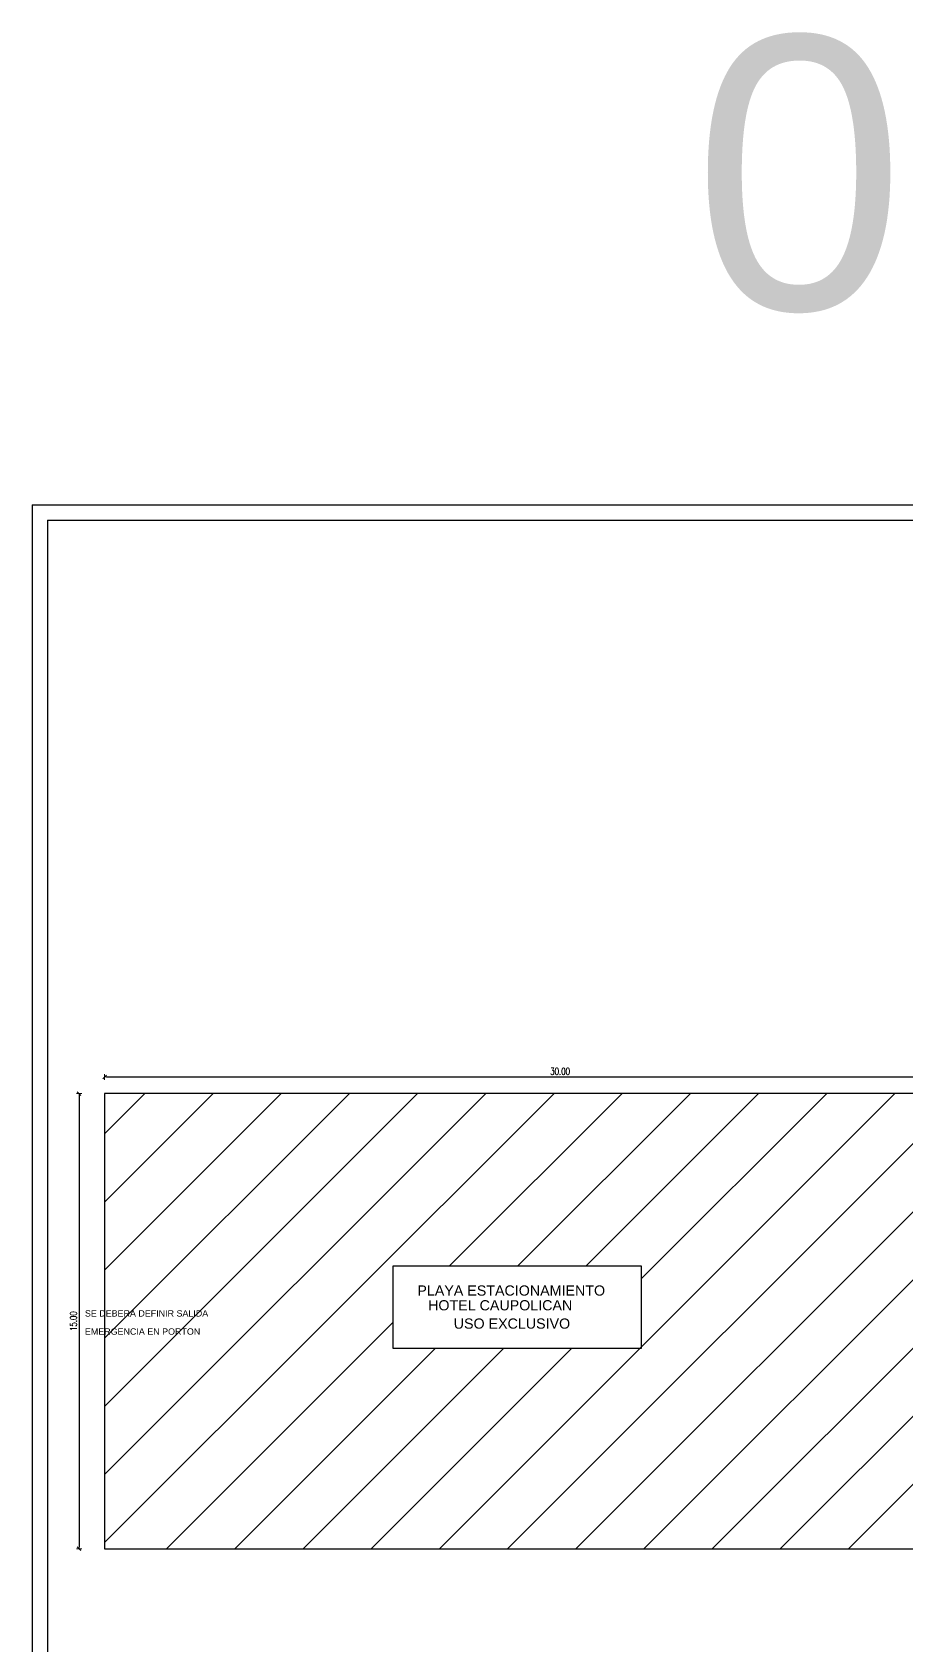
# Model space of a CAD drawing. Header units: millimetres. Extents: x 4865 to 4972, y 469 to 653.
# Drawn here: x 4864.9 to 4893.6, y 501.5 to 554.6 of the extents above; entities that cross this region are included whole.
import ezdxf

# ---------------------------------------------------------------- set-up
doc = ezdxf.new("R2010")
doc.units = ezdxf.units.MM
doc.layers.get('0').update_dxf_attribs({"color": 9})
doc.layers.get('Defpoints').update_dxf_attribs({"color": 9})
doc.layers.add('7-equipamiento', color=9, linetype='Continuous')
doc.layers.add('referencias 001', color=9, linetype='Continuous')
doc.layers.add('cotas', color=9, linetype='Continuous', lineweight=9)
doc.styles.add('ROMANS75', font='ROMANS.SHX', dxfattribs={"width": 0.75})
doc.styles.get("Standard").update_dxf_attribs({"font": 'arial.ttf', "height": 0.2})
doc.styles.add('swiss', font='swissel.ttf')
doc.dimstyles.new('COTAS100', dxfattribs={"dimscale": 0.15, "dimtxt": 1.5, "dimasz": 0.4, "dimexe": 1, "dimexo": 0, "dimgap": 0.5, "dimtad": 1, "dimzin": 0, "dimdsep": 46, "dimtxsty": 'ROMANS75', "dimblk1": 'TICK', "dimblk2": 'TICK', "dimsah": 1, "dimcen": 1, "dimse1": 1, "dimse2": 1, "dimclrd": 256, "dimclre": 256, "dimclrt": 256, "dimaunit": 1, "dimadec": 0, "dimazin": 0, "dimtfac": 1, "dimtix": 1, "dimtmove": 2, "dimatfit": 3, "dimldrblk": 'TICK', "dimfxl": 1, "dimtolj": 1, "dimtzin": 0, "dimarcsym": 0})

# ---------------------------------------------------------------- blocks, each defined once
blk = doc.blocks.new('TICK')
at = {"color": 4}
blk.add_line((-1, -1), (1, 1), dxfattribs=at)
for p, q in [((-1, 0), (0, 0)), ((0, -1.5), (0, 1.5))]:
    blk.add_line(p, q)
blk = doc.blocks.new('*D11')
at = {"layer": 'cotas', "lineweight": -2, "transparency": 16777216}
blk.add_line((4867.324, 520.171), (4897.204, 520.171), dxfattribs=at)
at = {"layer": 'Defpoints', "color": 0, "transparency": 16777216}
for p in [(4897.264, 520.171), (4867.264, 519.624), (4897.264, 519.624)]:
    blk.add_point(p, dxfattribs=at)
at = {"layer": 'cotas', "lineweight": -2, "transparency": 16777216, "xscale": 0.06, "yscale": 0.06, "zscale": 0.06, "rotation": 180}
blk.add_blockref('TICK', (4867.264, 520.171), dxfattribs=at)
at = {"layer": 'cotas', "lineweight": -2, "transparency": 16777216, "xscale": 0.06, "yscale": 0.06, "zscale": 0.06}
blk.add_blockref('TICK', (4897.264, 520.171), dxfattribs=at)
at = {"layer": 'cotas', "transparency": 16777216, "insert": (4882.264, 520.359), "char_height": 0.225, "attachment_point": 5, "style": 'ROMANS75'}
blk.add_mtext('\\A1;30.00', dxfattribs=at)
blk = doc.blocks.new('*D12')
at = {"layer": 'cotas', "lineweight": -2, "transparency": 16777216}
blk.add_line((4866.426, 519.564), (4866.426, 504.684), dxfattribs=at)
at = {"layer": 'Defpoints', "color": 0, "transparency": 16777216}
for p in [(4867.264, 519.624), (4866.426, 504.624), (4867.264, 504.624)]:
    blk.add_point(p, dxfattribs=at)
at = {"layer": 'cotas', "lineweight": -2, "transparency": 16777216, "xscale": 0.06, "yscale": 0.06, "zscale": 0.06}
for p, rotation in [((4866.426, 519.624), 90), ((4866.426, 504.624), 270)]:
    blk.add_blockref('TICK', p, dxfattribs=dict(at, rotation=rotation))
at = {"layer": 'cotas', "transparency": 16777216, "insert": (4866.239, 512.124), "char_height": 0.225, "attachment_point": 5, "rotation": 90, "style": 'ROMANS75'}
blk.add_mtext('\\A1;15.00', dxfattribs=at)
blk = doc.blocks.new('smbase')
at = {"color": 9}
for p, q in [((4864.884, 539.021), (4971.766, 539.021)), ((4864.884, 539.021), (4864.884, 468.65)), ((4865.384, 538.521), (4971.266, 538.521)), ((4865.384, 538.521), (4865.384, 469.15))]:
    blk.add_line(p, q, dxfattribs=at)
at = {"layer": '7-equipamiento', "color": 9, "linetype": 'Continuous', "ltscale": 0.5}
for p, q in [((4867.264, 518.296), (4868.592, 519.624)), ((4867.264, 516.051), (4870.837, 519.624)), ((4867.264, 513.806), (4873.082, 519.624)), ((4867.264, 511.561), (4875.327, 519.624)), ((4867.264, 509.316), (4877.572, 519.624)), ((4867.264, 507.071), (4879.817, 519.624)), ((4867.264, 504.826), (4882.063, 519.624)), ((4878.288, 504.624), (4893.288, 519.624)), ((4878.626, 513.943), (4884.308, 519.624)), ((4880.533, 504.624), (4895.533, 519.624)), ((4880.871, 513.943), (4886.553, 519.624)), ((4883.117, 513.943), (4888.798, 519.624)), ((4884.933, 513.514), (4891.043, 519.624)), ((4882.778, 504.624), (4897.264, 519.111)), ((4885.023, 504.624), (4897.264, 516.865)), ((4887.268, 504.624), (4897.264, 514.62)), ((4889.513, 504.624), (4897.264, 512.375)), ((4869.308, 504.624), (4876.77, 512.087)), ((4871.553, 504.624), (4878.154, 511.226)), ((4873.798, 504.624), (4880.399, 511.226)), ((4876.043, 504.624), (4882.644, 511.226)), ((4891.758, 504.624), (4896.905, 509.771))]:
    blk.add_line(p, q, dxfattribs=at)
at = {"layer": '7-equipamiento', "color": 9}
for p, q in [((4897.264, 519.624), (4867.264, 519.624)), ((4867.264, 519.624), (4867.264, 504.624)), ((4867.264, 504.624), (4897.264, 504.624))]:
    blk.add_line(p, q, dxfattribs=at)
at = {"layer": '7-equipamiento', "color": 9, "ltscale": 0.5}
blk.add_lwpolyline([(4876.77, 513.943), (4884.933, 513.943), (4884.933, 511.226), (4876.77, 511.226)], close=True, dxfattribs=at)
at = {"layer": 'cotas', "color": 9}
for s, height, p in [('PLAYA ESTACIONAMIENTO', 0.336, (4877.564, 512.966)), ('HOTEL CAUPOLICAN', 0.336, (4877.918, 512.48)), ('SE DEBERA DEFINIR SALIDA', 0.21, (4866.617, 512.276)), ('EMERGENCIA EN PORTON ', 0.21, (4866.617, 511.677)), ('USO EXCLUSIVO  ', 0.336, (4878.761, 511.877))]:
    blk.add_text(s, height=height, dxfattribs=at).set_placement(p)
dim = blk.add_linear_dim(base=(4897.264, 520.171), p1=(4867.264, 519.624), p2=(4897.264, 519.624), dimstyle='COTAS100', dxfattribs=at)
dim.commit()
dim.dimension.update_dxf_attribs({"geometry": '*D11', "text_midpoint": (4882.264, 520.359)})
dim = blk.add_linear_dim(base=(4866.426, 504.624), p1=(4867.264, 519.624), p2=(4867.264, 504.624), angle=90, dimstyle='COTAS100', dxfattribs=at)
dim.commit()
dim.dimension.update_dxf_attribs({"geometry": '*D12', "text_midpoint": (4866.239, 512.124)})

msp = doc.modelspace()

# ---------------------------------------------------------------- block references
at = {"layer": 'referencias 001', "color": 9}
msp.add_blockref('smbase', (0, 0), dxfattribs=at)

# ---------------------------------------------------------------- texts
at = {"color": 9, "style": 'swiss'}
msp.add_text('03.02.2017', height=9, dxfattribs=at).set_placement((4886.637, 545.466))

doc.saveas('drawing.dxf')
